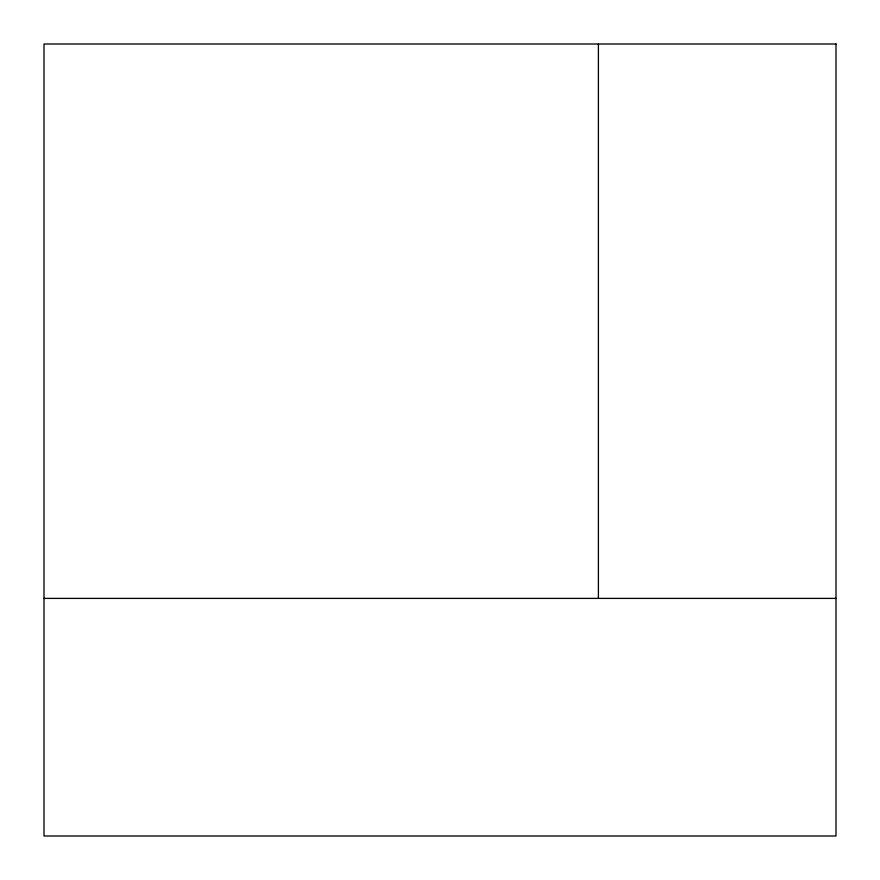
<?xml version="1.0" encoding="UTF-8"?>
<svg xmlns="http://www.w3.org/2000/svg" width="880" height="880" viewBox="0 0 880 880"><rect width="100%" height="100%" fill="white"/><g stroke="black" fill="none" stroke-linecap="round" stroke-linejoin="round"><path stroke-width="1.32" d="M44 598.4L836 598.4M598.4 44L598.4 598.4M836 44L44 44L44 836L836 836L836 44"/></g></svg>
